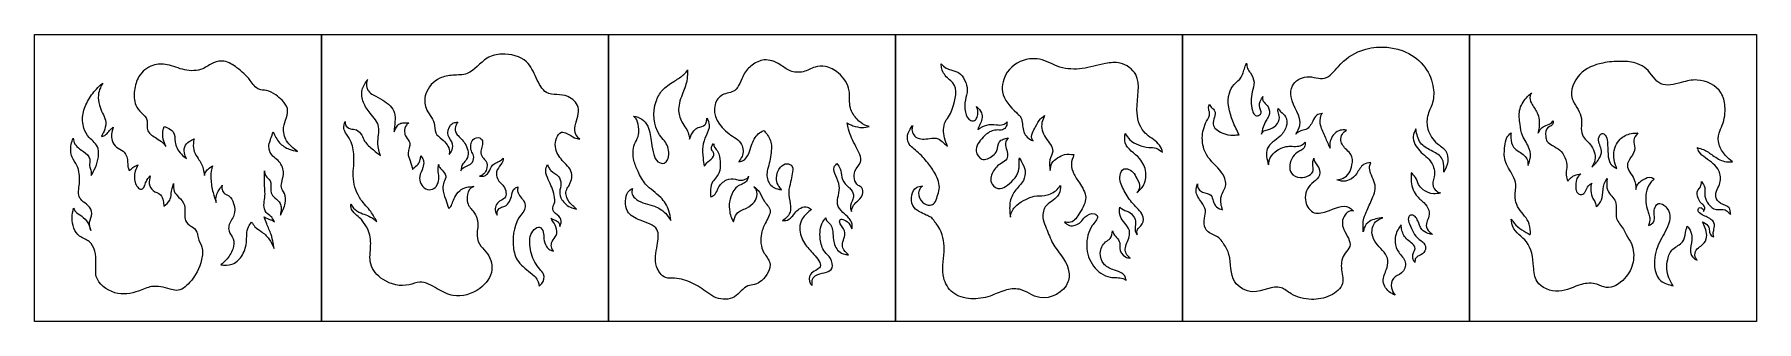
# Model space of a CAD drawing. Header units: millimetres. Extents: x 1983 to 3152, y 2409 to 2604.
import ezdxf

# ---------------------------------------------------------------- set-up
doc = ezdxf.new("R2010")
doc.units = ezdxf.units.MM
for name, color, linetype in [('Layer1', 6, 'Continuous'), ('Layer2', 2, 'Continuous'), ('Layer3', 5, 'Continuous'), ('Layer4', 4, 'Continuous'), ('Layer5', 3, 'Continuous'), ('Layer6', 1, 'Continuous')]:
    doc.layers.add(name, color=color, linetype=linetype)

msp = doc.modelspace()

# ---------------------------------------------------------------- linework, layer by layer
at = {"layer": 'Layer1'}
msp.add_lwpolyline([(1982.8, 2604.2), (2177.7, 2604.2), (2177.7, 2409.3), (1982.8, 2409.3)], close=True, dxfattribs=at)
for points, knots in [([(2144.9, 2538.1), (2144.4, 2536.6), (2143.5, 2533.6), (2141.2, 2528.2), (2143.5, 2521.8), (2149.5, 2518.2), (2152.7, 2511.6), (2151.2, 2505.5), (2149.8, 2500.2), (2153.4, 2495.9), (2153.7, 2488.7), (2151.2, 2484.1), (2149.8, 2481.5), (2150.1, 2483.1), (2150.6, 2485.7), (2149.8, 2490.3), (2146.3, 2492.9), (2142.7, 2496.8), (2143.6, 2501.1), (2143.2, 2505.6), (2139.5, 2507.7), (2139.2, 2510.5), (2139, 2511.7), (2139, 2509.1), (2138.7, 2503), (2139.9, 2495.2), (2138.3, 2488.4), (2139.5, 2483.2), (2143.3, 2481.1), (2144.6, 2479.2), (2145.9, 2476.9), (2144.3, 2478.2), (2142.3, 2478.4), (2140.3, 2479.5), (2138.9, 2480.3), (2139.4, 2478.7), (2140.8, 2474.7), (2143.5, 2469), (2144.9, 2463.4), (2145.3, 2460.2), (2145.5, 2459), (2144.5, 2461.2), (2142.4, 2465.7), (2137.5, 2470.2), (2132.6, 2473.1), (2131, 2475.7), (2130.3, 2476.8), (2129.5, 2475.8), (2126.5, 2471.9), (2127.5, 2463), (2124.4, 2453.6), (2117.4, 2447.2), (2111.9, 2447.5), (2109.3, 2447.7), (2110.6, 2448.8), (2114, 2451.8), (2117.8, 2457.6), (2118.8, 2465.5), (2114.7, 2469.7), (2114.5, 2475.9), (2119.4, 2481.1), (2118.7, 2488.9), (2115.8, 2494.7), (2111.2, 2496.1), (2110, 2499.3), (2110.2, 2501.1), (2110.2, 2501.8), (2109.6, 2500.7), (2108.2, 2498.5), (2105.8, 2494.8), (2106.1, 2491.7), (2106.3, 2490.1), (2105.5, 2492.3), (2103.7, 2497.6), (2102.5, 2505.3), (2102.6, 2511.6), (2103.6, 2514.4), (2103.8, 2515.1), (2102.8, 2514.4), (2100.8, 2513), (2098.8, 2510.7), (2098.4, 2509), (2098.2, 2508.4), (2098, 2509.9), (2097.6, 2514.1), (2094.5, 2519.3), (2090.9, 2524.5), (2090.5, 2529.4), (2091, 2532.3), (2091.2, 2533.4), (2090.1, 2532.8), (2087.5, 2531.6), (2084.1, 2528), (2084.5, 2523.2), (2085.7, 2520.7), (2086.1, 2519.8), (2084.9, 2520.8), (2082.4, 2522.9), (2079.5, 2526.7), (2077.9, 2531.9), (2078.5, 2538.3), (2073.7, 2540.5), (2071.6, 2541.5), (2071, 2541.8), (2070.7, 2541.1), (2069.8, 2538.3), (2069.9, 2533.4), (2071.4, 2529.7), (2072.1, 2528.1), (2071.4, 2529), (2069.7, 2531.3), (2065.1, 2534.1), (2059.6, 2537.2), (2059.2, 2542.6), (2059.7, 2547.2), (2055.2, 2551), (2050.4, 2556.9), (2050.3, 2566.3), (2053.2, 2576.7), (2062.1, 2584.2), (2074.1, 2584.3), (2084.4, 2579.2), (2096.4, 2579.4), (2103.7, 2585.4), (2112.6, 2586.9), (2121.3, 2581.1), (2128.7, 2574.6), (2133.8, 2566.3), (2141.1, 2566.5), (2146.4, 2563.5), (2151.3, 2559.5), (2155.5, 2554.3), (2154, 2547.4), (2151.1, 2540.5), (2153.3, 2531), (2158.6, 2526.9), (2161.4, 2524.8), (2159.5, 2525.2), (2155, 2526.1), (2148.4, 2530.4), (2146.1, 2535.5), (2144.9, 2538.1)], [0, 0, 0, 0, 4.24922, 8.789836, 15.959878, 20.31073, 27.980775, 33.809536, 37.633473, 42.095901, 48.140928, 56.239165, 56.239165, 56.239165, 60.717812, 63.677374, 68.403311, 72.410399, 77.109626, 79.95561, 84.105424, 87.344551, 87.344551, 87.344551, 94.434009, 104.246302, 108.806888, 113.552447, 117.524303, 120.048167, 120.048167, 120.048167, 121.778435, 126.133799, 126.133799, 126.133799, 130.822562, 137.955323, 143.255729, 146.767618, 146.767618, 146.767618, 153.434439, 160.22738, 165.013931, 168.575018, 168.575018, 168.575018, 172.088586, 181.945532, 191.161409, 198.986237, 205.873624, 205.873624, 205.873624, 210.442143, 218.393424, 224.854655, 230.114093, 233.594583, 240.851895, 248.13797, 253.719454, 257.459708, 260.427232, 262.332861, 262.332861, 262.332861, 265.755427, 269.642854, 274.030697, 274.030697, 274.030697, 280.628215, 289.256423, 295.649435, 297.560564, 297.560564, 297.560564, 301.072894, 304.143099, 305.782712, 305.782712, 305.782712, 309.933687, 317.215251, 322.090643, 327.151969, 330.187547, 330.187547, 330.187547, 333.598967, 338.054411, 342.877194, 345.717645, 345.717645, 345.717645, 350.012414, 354.64872, 358.651494, 365.109826, 369.877133, 371.718104, 371.718104, 371.718104, 373.727863, 379.819215, 384.689626, 384.689626, 384.689626, 387.770929, 392.381118, 399.672847, 403.257578, 406.603087, 411.99318, 418.046041, 427.258088, 436.277892, 447.418093, 456.336042, 467.767931, 479.010449, 486.724632, 493.30375, 502.266547, 513.756812, 521.511743, 526.285111, 532.667779, 537.820212, 543.903389, 549.620289, 555.992909, 564.612145, 573.941991, 573.941991, 573.941991, 579.303335, 586.553981, 594.458711, 594.458711, 594.458711, 594.458711]), ([(2070.8, 2487.7), (2070.6, 2488.9), (2070.3, 2491.5), (2068.7, 2496.3), (2063.1, 2497.4), (2060.1, 2502.8), (2061, 2506.4), (2061.5, 2508.2), (2060.4, 2507), (2058.4, 2504.8), (2057.9, 2501.2), (2055.6, 2498.5), (2052.4, 2500.5), (2050.5, 2504.9), (2050.6, 2510.5), (2052.4, 2514.2), (2053, 2515.6), (2052.4, 2515.3), (2050.7, 2514.7), (2048.9, 2513.2), (2047.6, 2512.2), (2047.1, 2511.9), (2046.8, 2512.7), (2046.1, 2514.8), (2046.2, 2518.3), (2045.4, 2522), (2043, 2525.7), (2038.2, 2527.2), (2035.3, 2531.7), (2035, 2536.7), (2035.9, 2539.6), (2036.3, 2541.2), (2035.7, 2540.7), (2034, 2539.5), (2032.5, 2537), (2030.3, 2535.3), (2028.9, 2535), (2028.3, 2534.9), (2029.1, 2536.5), (2031, 2539.9), (2031.7, 2545.8), (2028.8, 2550.9), (2026.7, 2556.4), (2025.8, 2562.5), (2027.2, 2567.6), (2028.7, 2570.2), (2029.2, 2571.2), (2028.1, 2570.2), (2024.3, 2566.9), (2019.3, 2560.1), (2015.1, 2550.6), (2015.5, 2541.2), (2019.2, 2534.5), (2023.7, 2531.1), (2027, 2526.1), (2026.1, 2519.2), (2024.1, 2513.1), (2022.1, 2509.7), (2021.4, 2508.5), (2021.4, 2509.7), (2021.4, 2511.9), (2019.8, 2515.3), (2021.3, 2520.5), (2016.4, 2524.8), (2011.8, 2527.5), (2009.5, 2531), (2009.2, 2533), (2009.1, 2533.7), (2008.6, 2532.3), (2007.1, 2528.3), (2007.5, 2521.2), (2011.9, 2515.6), (2013.8, 2508.5), (2013.4, 2501.7), (2012.2, 2495.4), (2015, 2490.8), (2019.7, 2488.5), (2023, 2482.5), (2019.5, 2476.9), (2020.6, 2473), (2021.1, 2471.1), (2020.6, 2473), (2019.4, 2476.8), (2015.3, 2481), (2010.9, 2483.1), (2009.8, 2485.4), (2009.4, 2486.3), (2008.9, 2484.1), (2007.5, 2477.6), (2010.9, 2467.2), (2023.4, 2463.4), (2025.3, 2450.9), (2023.3, 2437.1), (2037.1, 2426.4), (2051.6, 2428.7), (2063.3, 2434.4), (2072.2, 2432.3), (2081.2, 2429.3), (2090.9, 2437.4), (2096.3, 2448), (2097.6, 2459.6), (2093.7, 2465.1), (2093.6, 2470.8), (2089.4, 2474), (2084.9, 2477.1), (2084.8, 2482.8), (2085.5, 2488.7), (2081.1, 2493.4), (2077.1, 2497.6), (2077.2, 2501.1), (2077.2, 2502.9), (2076.6, 2500.7), (2075.7, 2497), (2075.2, 2491), (2072.3, 2488.8), (2070.8, 2487.7)], [0, 0, 0, 0, 3.375201, 7.529173, 12.855339, 17.631613, 22.827219, 22.827219, 22.827219, 27.366572, 30.660267, 32.884442, 35.678193, 39.127715, 46.101529, 50.397008, 50.397008, 50.397008, 52.325213, 55.410056, 56.87162, 56.87162, 56.87162, 59.281532, 62.838327, 66.468617, 69.822868, 74.622497, 79.716199, 83.56891, 88.125675, 88.125675, 88.125675, 90.360038, 93.723252, 96.116643, 97.809718, 97.809718, 97.809718, 102.752938, 108.524921, 113.326998, 118.820914, 125.009905, 129.925574, 133.237998, 133.237998, 133.237998, 137.595177, 147.244879, 156.514004, 165.737453, 172.553321, 176.919887, 181.477457, 188.334308, 195.16853, 199.246893, 199.246893, 199.246893, 202.464437, 205.389799, 209.527321, 215.880461, 220.989542, 224.841267, 226.691807, 226.691807, 226.691807, 230.66541, 238.704998, 244.774965, 250.242067, 258.639215, 263.646888, 267.482707, 272.540376, 278.247035, 283.847766, 289.065187, 289.065187, 289.065187, 294.267131, 300.160745, 304.787025, 307.289479, 307.289479, 307.289479, 313.57691, 325.924403, 332.789939, 347.001574, 355.314514, 370.922727, 385.821518, 394.513053, 406.240506, 410.332675, 419.930524, 436.354124, 444.175625, 450.602995, 454.156231, 459.195862, 464.398999, 468.286501, 474.056724, 480.370933, 485.109322, 489.729862, 489.729862, 489.729862, 496.120389, 500.397595, 505.573236, 505.573236, 505.573236, 505.573236])]:
    msp.add_open_spline(points, degree=3, knots=knots, dxfattribs=at)
at = {"layer": 'Layer2'}
msp.add_lwpolyline([(2177.7, 2604.2), (2372.6, 2604.2), (2372.6, 2409.3), (2177.7, 2409.3)], close=True, dxfattribs=at)
for points, knots in [([(2350.9, 2485.7), (2349.9, 2485.9), (2347.2, 2486.3), (2343.8, 2488.7), (2340.4, 2492.2), (2338.8, 2497.5), (2341, 2502.7), (2339, 2508.8), (2334.1, 2510.7), (2331.9, 2513.8), (2331.4, 2515.4), (2331.2, 2516), (2330.6, 2514.5), (2329.2, 2511.1), (2332.7, 2503.9), (2335.6, 2497.1), (2336.6, 2490.2), (2334.5, 2486.9), (2335.3, 2482.6), (2340.6, 2480.8), (2340.6, 2476), (2339.7, 2474.3), (2339.5, 2473.8), (2339.5, 2474.4), (2339.4, 2475.7), (2337.8, 2477.8), (2335.4, 2478.4), (2334, 2479.2), (2333.6, 2479.5), (2333.8, 2479.1), (2334.8, 2477.1), (2337.5, 2473.8), (2337.9, 2467.6), (2334, 2464.3), (2333.5, 2460), (2334.6, 2458), (2335.2, 2457.1), (2334.4, 2457.3), (2332.5, 2457.9), (2329.8, 2460.8), (2328.5, 2465.2), (2328.8, 2469.7), (2326.3, 2474.7), (2319.4, 2470.5), (2318.5, 2460.7), (2321.1, 2451.2), (2325.6, 2445.2), (2329.6, 2441.2), (2328.5, 2435.7), (2326.1, 2433.9), (2325.5, 2433.4), (2325.3, 2434.4), (2324.8, 2438.1), (2318.5, 2443.6), (2309.8, 2449.8), (2306.7, 2464.8), (2309.1, 2477.5), (2315.9, 2484.9), (2316.5, 2491.2), (2311.4, 2494.4), (2310.7, 2498.9), (2311, 2500.2), (2311.1, 2500.8), (2310.3, 2500.5), (2308, 2499.6), (2306.9, 2495.3), (2305.9, 2490.8), (2302.8, 2487.4), (2298.9, 2486.9), (2296.6, 2484.1), (2297, 2482.2), (2297.1, 2481.6), (2296.6, 2482.3), (2294.8, 2485.3), (2297.1, 2491.1), (2304.1, 2493), (2302.8, 2500.6), (2298.6, 2503.8), (2296.6, 2507.1), (2296.2, 2511.9), (2299.1, 2515), (2301, 2518), (2301.1, 2519.6), (2301.2, 2520.3), (2300.4, 2519.5), (2299, 2518.1), (2296, 2517.1), (2292.9, 2515), (2291.9, 2511.2), (2289.5, 2508.4), (2286.9, 2507.8), (2285.5, 2508), (2285, 2508.1), (2285.8, 2508.3), (2287.8, 2509), (2290.3, 2512.6), (2290.5, 2518), (2286.6, 2520.8), (2285.6, 2524.8), (2286.9, 2528.4), (2287.5, 2531.8), (2284.9, 2535), (2280.2, 2533.4), (2278.9, 2529.2), (2279.1, 2525.2), (2281.5, 2521.8), (2280.8, 2517.3), (2277.1, 2515.1), (2273.8, 2514), (2272.7, 2512.1), (2272.3, 2511.5), (2272.5, 2513.2), (2273, 2516.3), (2278.3, 2520.5), (2276.8, 2529.7), (2271.5, 2534.1), (2268.2, 2538.4), (2268.5, 2542.2), (2269.9, 2544), (2270.4, 2544.7), (2269.5, 2544.6), (2267.6, 2544.4), (2264, 2541.9), (2262.6, 2535.3), (2267.7, 2530.5), (2266.5, 2525.2), (2264.9, 2523.2), (2264.4, 2522.6), (2264.5, 2523.4), (2265.1, 2527.4), (2260.6, 2532.5), (2254.3, 2537), (2255.1, 2546.1), (2247.5, 2552.9), (2247.6, 2565.8), (2256.1, 2574.9), (2267.1, 2576.8), (2279.7, 2576.4), (2287.5, 2588.5), (2302.4, 2592), (2317.6, 2588.3), (2323.3, 2575.1), (2329.8, 2561.5), (2344.1, 2564.9), (2354.7, 2554.3), (2349.8, 2544.7), (2349.6, 2536.5), (2352.1, 2534.1), (2353.1, 2533.1), (2351.9, 2533.4), (2348.7, 2534), (2345.3, 2536.9), (2339.9, 2538.6), (2335.6, 2531.8), (2337, 2522.2), (2343.9, 2516.4), (2349, 2509.3), (2346.7, 2502.7), (2342.8, 2497.2), (2344.7, 2491.3), (2348.3, 2488.1), (2350.1, 2486.4), (2350.9, 2485.7)], [0, 0, 0, 0, 3.196539, 8.031978, 12.114212, 17.740748, 23.232922, 28.524408, 34.917448, 37.788165, 39.793474, 39.793474, 39.793474, 44.408009, 50.459798, 62.086489, 67.870589, 69.81323, 73.306022, 79.363294, 83.818166, 85.264219, 85.264219, 85.264219, 86.926689, 89.239462, 92.506108, 93.98282, 93.98282, 93.98282, 95.20288, 100.798405, 106.467479, 111.467452, 115.199417, 118.321109, 118.321109, 118.321109, 120.899075, 124.188183, 129.612123, 133.994332, 138.328875, 142.365906, 153.153918, 165.623551, 171.366505, 175.528451, 182.026109, 184.49746, 184.49746, 184.49746, 187.373116, 195.409084, 208.097043, 218.404524, 239.436821, 243.819906, 247.815195, 256.64982, 259.017099, 260.788445, 260.788445, 260.788445, 263.219318, 267.843605, 272.874803, 277.282042, 280.320422, 284.353032, 286.199089, 286.199089, 286.199089, 288.920772, 296.403397, 300.452854, 308.636022, 312.163074, 316.401012, 319.853885, 325.675726, 328.332459, 330.417796, 330.417796, 330.417796, 333.714874, 336.420452, 339.753886, 344.357436, 347.757605, 350.34141, 351.901913, 351.901913, 351.901913, 354.343889, 358.013291, 364.587167, 367.682523, 371.926674, 375.64768, 379.133249, 381.761403, 386.506398, 390.291095, 394.530682, 398.013979, 402.374859, 406.287497, 410.28205, 412.564687, 412.564687, 412.564687, 417.565326, 421.709913, 431.520229, 439.693992, 442.72121, 447.365267, 449.687393, 449.687393, 449.687393, 452.502549, 455.240085, 462.293884, 468.946709, 474.108177, 476.63293, 476.63293, 476.63293, 479.169517, 488.557356, 494.619654, 501.321852, 512.851827, 522.521153, 536.838303, 545.849029, 555.59437, 572.778706, 583.148866, 600.63182, 613.466385, 625.600712, 640.255701, 650.202052, 662.97464, 668.954255, 673.090407, 673.090407, 673.090407, 676.727351, 682.927073, 686.529378, 691.791753, 702.731967, 713.1217, 718.539581, 727.628707, 731.247764, 738.7753, 742.773586, 746.069419, 746.069419, 746.069419, 746.069419]), ([(2264.1, 2486), (2263.5, 2488.1), (2262, 2492.6), (2259.5, 2498.6), (2260.7, 2503.9), (2263.5, 2508.8), (2259.2, 2512.1), (2257.3, 2514.8), (2257.3, 2515.8), (2257.3, 2516), (2257.1, 2514.8), (2256.5, 2511.8), (2258.5, 2506), (2255.1, 2498.3), (2246.4, 2499), (2242.9, 2507.3), (2246.7, 2512.9), (2247.4, 2517.5), (2246.4, 2520.2), (2245.6, 2521.4), (2245.2, 2521.9), (2245.1, 2521), (2244.8, 2519), (2243.5, 2515.7), (2240.8, 2514.2), (2239.8, 2512.7), (2239.6, 2512.4), (2239.1, 2514.4), (2238.3, 2518.1), (2235.3, 2524), (2239.5, 2530.2), (2234.9, 2534.1), (2233.8, 2538.4), (2234.6, 2542.3), (2236.5, 2543.7), (2237.1, 2544.2), (2235.7, 2544.3), (2233.4, 2544.4), (2229.9, 2543.5), (2228.4, 2540.6), (2227.4, 2538.9), (2227, 2538.1), (2227.2, 2540.4), (2227.6, 2544.6), (2228, 2553.1), (2220.7, 2559.3), (2213.8, 2562.4), (2209.6, 2565.2), (2208.3, 2568.7), (2208.1, 2571.6), (2208.9, 2573.3), (2209.1, 2573.7), (2207.6, 2571.4), (2204.3, 2566.8), (2205.6, 2557.6), (2211.1, 2550.2), (2218.6, 2541.8), (2214.9, 2531), (2216.9, 2524.6), (2217.8, 2521.9), (2216.2, 2523.2), (2212.5, 2526.3), (2207.2, 2530.4), (2205.3, 2536.1), (2201.9, 2539.9), (2197.3, 2539.7), (2193.8, 2542.1), (2193.9, 2544.3), (2193.9, 2545.1), (2193.3, 2543.5), (2192, 2540.5), (2195.2, 2535.9), (2198.9, 2529.9), (2200.5, 2519.1), (2198.1, 2505.9), (2202.9, 2492.6), (2211.1, 2484.9), (2214, 2479.5), (2215.3, 2477.2), (2214.5, 2477.8), (2211.4, 2480.6), (2205.5, 2482.2), (2199.7, 2485.4), (2198.3, 2488.2), (2197.8, 2489.3), (2197.7, 2488.4), (2197.5, 2485.6), (2200.6, 2482.1), (2203.7, 2479.8), (2205, 2478.3), (2205.3, 2478), (2206.7, 2476), (2210.4, 2471), (2211.8, 2460.5), (2209.2, 2447.7), (2220, 2435.4), (2233.9, 2432.3), (2246.2, 2437.7), (2256.2, 2431.6), (2268.9, 2424.6), (2285.3, 2429.5), (2295.8, 2443.3), (2291.3, 2455.7), (2284, 2461.7), (2283, 2468.7), (2284.4, 2475.6), (2282.7, 2482.9), (2276.9, 2487.8), (2276.2, 2494.4), (2277.8, 2499.5), (2280.6, 2500.7), (2281.2, 2501), (2279.6, 2500.9), (2276.2, 2500.8), (2271.2, 2498.4), (2268.3, 2494.1), (2266.7, 2490.1), (2265.7, 2487.2), (2264.4, 2486.3), (2264.1, 2486)], [0, 0, 0, 0, 6.45362, 14.332581, 18.443809, 22.792013, 29.263753, 31.623852, 32.317985, 32.317985, 32.317985, 36.077152, 41.329729, 50.476662, 55.012232, 64.319351, 70.700888, 74.897221, 77.482566, 79.243301, 79.243301, 79.243301, 81.903568, 85.249926, 89.433044, 90.615788, 90.615788, 90.615788, 96.83973, 102.179378, 109.257094, 114.087335, 117.83854, 122.469624, 124.737689, 124.737689, 124.737689, 128.778406, 131.730828, 135.035412, 137.807285, 137.807285, 137.807285, 144.838836, 150.5676, 162.425243, 169.732667, 174.093043, 176.658879, 180.845673, 182.22022, 182.22022, 182.22022, 190.273954, 198.82821, 207.445733, 218.289723, 229.747262, 238.201754, 238.201754, 238.201754, 244.349277, 252.862184, 257.356486, 262.390712, 266.52425, 270.884626, 272.982671, 272.982671, 272.982671, 277.749576, 282.118619, 288.367954, 299.290315, 313.531592, 328.543482, 339.051045, 346.877913, 346.877913, 346.877913, 349.738954, 359.266875, 365.113023, 368.591723, 368.591723, 368.591723, 371.149103, 376.799415, 381.300528, 382.746601, 382.746601, 382.746601, 389.891062, 401.15136, 413.563374, 427.133337, 445.218472, 452.530331, 465.295225, 477.112568, 495.718606, 510.781202, 523.607987, 530.532753, 538.443932, 542.898912, 551.822709, 559.449673, 564.151449, 571.195537, 573.178213, 573.178213, 573.178213, 578.044512, 583.322326, 588.875649, 593.104804, 596.583874, 597.668231, 597.668231, 597.668231, 597.668231])]:
    msp.add_open_spline(points, degree=3, knots=knots, dxfattribs=at)
at = {"layer": 'Layer3'}
msp.add_lwpolyline([(2372.6, 2604.2), (2567.5, 2604.2), (2567.5, 2409.3), (2372.6, 2409.3)], close=True, dxfattribs=at)
for points, knots in [([(2534.6, 2544.2), (2534.9, 2542.7), (2536, 2537.1), (2540, 2529.1), (2546.1, 2518.1), (2538.1, 2511.3), (2539.7, 2502.4), (2545.5, 2500.2), (2545.6, 2494.1), (2540.9, 2490.9), (2538.1, 2487.1), (2537.7, 2484.8), (2537.5, 2484.1), (2537.2, 2485), (2536.2, 2487.8), (2538.6, 2491.4), (2539.3, 2496.2), (2537, 2499.4), (2533.4, 2502.5), (2530.4, 2506.8), (2530.7, 2512.7), (2528.6, 2515.4), (2527.7, 2516.6), (2526.9, 2515.7), (2524.7, 2513.5), (2527.1, 2507.6), (2530, 2501.8), (2528.8, 2495.1), (2527.3, 2488.7), (2531.2, 2483.3), (2535.5, 2480.3), (2537.7, 2477), (2538.3, 2474.3), (2537.9, 2472.8), (2537.8, 2472.3), (2537.4, 2473.2), (2536.4, 2475.8), (2533.8, 2478.1), (2529.7, 2479.3), (2529.3, 2475.7), (2532.1, 2473.2), (2534, 2468.2), (2531.4, 2463.8), (2531.2, 2458.4), (2534, 2456), (2535.6, 2454.6), (2534.8, 2454.7), (2532.4, 2455), (2527.4, 2457.3), (2525.1, 2463.9), (2525.1, 2469.8), (2524.2, 2474.5), (2521.7, 2476.6), (2520.2, 2478.4), (2520.2, 2479.4), (2520.2, 2479.8), (2519.5, 2478.9), (2516.3, 2474.9), (2515.7, 2466.1), (2518.2, 2457), (2523.9, 2452.6), (2526.2, 2443), (2516.7, 2442.5), (2511, 2439.3), (2510.8, 2435.8), (2510.9, 2434.1), (2511, 2433.7), (2510.4, 2434.2), (2508.5, 2436.1), (2508.7, 2443), (2519.7, 2445.6), (2511.6, 2455.8), (2505.2, 2462), (2501.5, 2471.3), (2504, 2480.1), (2508, 2483.5), (2510.4, 2485.4), (2509.5, 2486.1), (2507.4, 2487.7), (2501.3, 2486.4), (2498.5, 2481.8), (2494.7, 2478), (2492.2, 2477.8), (2490.7, 2477.7), (2492, 2478.6), (2494.3, 2480.1), (2496.5, 2484.3), (2496.1, 2490.1), (2494.3, 2496.8), (2496.3, 2503.7), (2497.2, 2509.2), (2498.6, 2514.8), (2493.3, 2517.3), (2488.1, 2513.7), (2486.3, 2507.8), (2487.1, 2502.4), (2489.2, 2500.2), (2489.9, 2499.1), (2490.1, 2498.7), (2489.2, 2498.9), (2485.6, 2499.4), (2479.8, 2503.8), (2480.1, 2511.9), (2482.4, 2518.1), (2483, 2523.7), (2483.6, 2530.1), (2481.3, 2535.5), (2478.7, 2538.3), (2478, 2539), (2476.7, 2538.3), (2472.8, 2536.2), (2469.8, 2529.9), (2468.2, 2523.2), (2465, 2518.2), (2461.8, 2517.9), (2461, 2517.8), (2461.8, 2518.9), (2464.5, 2522.2), (2463.8, 2531.6), (2450.3, 2537.8), (2440.9, 2552.6), (2449.7, 2564.7), (2460.2, 2564.3), (2463.2, 2576.6), (2469.8, 2583.8), (2478.9, 2588.4), (2488.5, 2584.7), (2495.7, 2578.6), (2505.1, 2578), (2512.1, 2582.5), (2521, 2583.1), (2530.4, 2577.7), (2537.7, 2567.1), (2535.2, 2554.8), (2540.7, 2547), (2545.5, 2542.8), (2548.6, 2542), (2549.7, 2541.8), (2548.1, 2541.4), (2544.3, 2540.6), (2539.6, 2541.8), (2536.3, 2543.1), (2535.1, 2543.9), (2534.6, 2544.2)], [0, 0, 0, 0, 4.47286, 17.126731, 28.296911, 35.416821, 45.3271, 48.308261, 52.730948, 59.844732, 64.518382, 66.650806, 66.650806, 66.650806, 69.375333, 75.385437, 78.312789, 83.568608, 85.91152, 92.652356, 98.497539, 102.663749, 102.663749, 102.663749, 105.877941, 111.689054, 119.03293, 125.443736, 131.388077, 138.152668, 143.660939, 146.945479, 149.916179, 151.559738, 151.559738, 151.559738, 154.416881, 159.821566, 162.220069, 164.49093, 167.752961, 173.648645, 178.500584, 182.552713, 188.686347, 188.686347, 188.686347, 191.177008, 195.859049, 204.406958, 209.975462, 214.037392, 217.899525, 219.679253, 220.841016, 220.841016, 220.841016, 224.402113, 236.173814, 245.251179, 251.277385, 257.784857, 268.520407, 272.395371, 276.390994, 277.704871, 277.704871, 277.704871, 279.838956, 285.707152, 294.144064, 303.460385, 313.297963, 324.185687, 330.592861, 339.495128, 339.495128, 339.495128, 342.64239, 347.253903, 355.903963, 358.373284, 362.900448, 362.900448, 362.900448, 367.692931, 370.89353, 376.606799, 384.63594, 391.594965, 397.185795, 402.289726, 406.298964, 411.257144, 419.05332, 423.765785, 426.703912, 427.878354, 427.878354, 427.878354, 430.83473, 438.653217, 447.017302, 452.704801, 458.753997, 463.743767, 472.080563, 475.084064, 475.084064, 475.084064, 479.475297, 488.410378, 494.334602, 500.998922, 503.614406, 503.614406, 503.614406, 507.824411, 516.006805, 527.195059, 550.368621, 559.169118, 569.17673, 581.595002, 590.14461, 599.037802, 610.185915, 618.396902, 627.174553, 635.921787, 642.939163, 652.774741, 666.92625, 678.628084, 687.539692, 693.923587, 697.186086, 697.186086, 697.186086, 702.201563, 708.537023, 711.322138, 712.911509, 712.911509, 712.911509, 712.911509]), ([(2441.9, 2493.9), (2443, 2494.4), (2445.6, 2495.6), (2447.1, 2501.2), (2451.9, 2505.9), (2457.9, 2506.5), (2462, 2504.9), (2465.1, 2505.6), (2467.3, 2506.8), (2467.7, 2507.8), (2467.7, 2508.1), (2467.4, 2506.8), (2466.3, 2503.1), (2460.1, 2502), (2456.4, 2496.6), (2454.4, 2490.8), (2454.6, 2484.6), (2455.7, 2480), (2457, 2477.9), (2457.5, 2477.1), (2458, 2479.1), (2459.2, 2483.7), (2466.3, 2485.9), (2471.8, 2489.8), (2473.8, 2494.8), (2473.3, 2498.7), (2472, 2500.3), (2471.4, 2501), (2472.7, 2499.8), (2475.9, 2496.9), (2477.4, 2491.9), (2479.5, 2489.5), (2480, 2488.9), (2480.9, 2487.8), (2483.9, 2484.4), (2479.3, 2476.9), (2475.4, 2468), (2476.1, 2457.1), (2484.9, 2448.2), (2479, 2438), (2472.2, 2434.2), (2464.6, 2433.8), (2459.2, 2423.8), (2444.6, 2424.1), (2436.9, 2431.6), (2427.6, 2436.4), (2419.8, 2439.3), (2409.8, 2438.1), (2403.1, 2448.4), (2405.5, 2459.3), (2407.8, 2474.1), (2394.6, 2477.3), (2384.9, 2482.5), (2383.9, 2490.8), (2384.7, 2497), (2387.7, 2498.9), (2388.8, 2499.6), (2388.6, 2498.3), (2388.1, 2495.4), (2393.7, 2489.7), (2402.6, 2488.8), (2411.1, 2483.9), (2413.8, 2479.6), (2414.9, 2477.8), (2414.6, 2480.1), (2413.8, 2485.9), (2408, 2495), (2397.8, 2500.9), (2392.8, 2510.5), (2389.1, 2519.4), (2389, 2528.3), (2393, 2534.6), (2393.4, 2540.4), (2392.6, 2545.5), (2390.5, 2547.9), (2389.7, 2548.8), (2391.7, 2548.3), (2395.7, 2547.3), (2400.8, 2540.5), (2401.5, 2531.6), (2402.9, 2523.5), (2405.2, 2517.5), (2411.9, 2515.6), (2414.7, 2524.4), (2411.7, 2531), (2403.1, 2540.2), (2402.3, 2554.7), (2408.8, 2567), (2416.3, 2571.9), (2422, 2575.4), (2425.2, 2578.2), (2425.9, 2579.6), (2426.2, 2580.1), (2426.2, 2578), (2426.2, 2572.7), (2423, 2564), (2419.1, 2554.4), (2421.5, 2545.7), (2425.1, 2540.8), (2427.2, 2536.9), (2427.5, 2534.3), (2427.6, 2533.1), (2428.4, 2535.1), (2429.6, 2538.3), (2433.6, 2541.6), (2438.1, 2541.6), (2439.2, 2545), (2439.4, 2546.6), (2439.4, 2547.4), (2440.2, 2545.8), (2442, 2541.8), (2438.6, 2535.4), (2436.1, 2528.2), (2436.6, 2521), (2437.3, 2516.6), (2437.6, 2514.8), (2438.4, 2515.8), (2440.3, 2518.2), (2444, 2520.3), (2444.4, 2524.1), (2442.4, 2525.6), (2442.4, 2528.1), (2443.3, 2529.3), (2443.9, 2530.1), (2444.1, 2529.2), (2444.6, 2527.2), (2447.9, 2523.9), (2448.5, 2517.6), (2448.7, 2509.4), (2442.3, 2504.3), (2441.7, 2498.3), (2441.9, 2495.3), (2441.9, 2494.3)], [0, 0, 0, 0, 3.597141, 8.140311, 16.165108, 22.230122, 25.248759, 28.874943, 31.492255, 32.189143, 32.189143, 32.189143, 35.948565, 43.301516, 47.870578, 54.943728, 61.635877, 66.017637, 68.973846, 68.973846, 68.973846, 74.693279, 82.460239, 89.375308, 94.450165, 97.795626, 100.566991, 100.566991, 100.566991, 105.914391, 113.236874, 115.598199, 115.598199, 115.598199, 119.467865, 128.571209, 136.991267, 150.167595, 157.919138, 171.450017, 176.716404, 181.335442, 193.115628, 205.628638, 218.570157, 224.683016, 237.060959, 243.180917, 252.895242, 267.295369, 277.904857, 291.047314, 301.572895, 308.527149, 314.836598, 318.763318, 318.763318, 318.763318, 322.544482, 327.197323, 340.261796, 349.012254, 355.263081, 355.263081, 355.263081, 362.10095, 372.668985, 386.259054, 396.324118, 404.36963, 415.277494, 421.135743, 426.110766, 432.526408, 435.840445, 435.840445, 435.840445, 441.726291, 448.127437, 459.586774, 467.737807, 473.2717, 477.749081, 484.573223, 494.08613, 499.261185, 522.077626, 530.730376, 540.468916, 548.006819, 551.089785, 552.784587, 552.784587, 552.784587, 558.895023, 568.736336, 580.156934, 589.003757, 594.164429, 598.519359, 602.055208, 602.055208, 602.055208, 608.42475, 612.05813, 617.025297, 619.563289, 621.906537, 621.906537, 621.906537, 626.961636, 634.408682, 642.021217, 649.946574, 655.469005, 655.469005, 655.469005, 659.339564, 664.747898, 667.025269, 669.524752, 671.165678, 673.97716, 673.97716, 673.97716, 676.567724, 680.229204, 687.093542, 694.981632, 703.429504, 709.250672, 712.346756, 712.346756, 712.346756, 712.346756])]:
    msp.add_open_spline(points, degree=3, knots=knots, dxfattribs=at)
at = {"layer": 'Layer4'}
msp.add_lwpolyline([(2567.5, 2604.2), (2762.4, 2604.2), (2762.4, 2409.3), (2567.5, 2409.3)], close=True, dxfattribs=at)
for points, knots in [([(2679.6, 2501.6), (2678.5, 2500.3), (2675.7, 2497), (2669.1, 2494.3), (2661.8, 2495), (2655.6, 2492.1), (2649.5, 2488.8), (2646, 2483.9), (2645.6, 2480.8), (2645.5, 2480.2), (2645.1, 2483.4), (2644.4, 2489.5), (2648, 2498.5), (2654.7, 2503.8), (2656.2, 2511.8), (2653.6, 2516.8), (2652.1, 2519.5), (2651.6, 2520.4), (2651.5, 2519), (2651.3, 2516.5), (2651.7, 2509.4), (2645.8, 2503.4), (2638.5, 2498.3), (2631.1, 2502.5), (2632.8, 2511.6), (2638.1, 2516.3), (2643.5, 2519.1), (2643.8, 2523.9), (2642.3, 2527.4), (2642, 2531.3), (2643.3, 2533), (2643.9, 2533.9), (2642.8, 2533.7), (2640.6, 2533.4), (2636.7, 2530.8), (2637.2, 2525.5), (2633, 2520.9), (2625.9, 2517.5), (2620.3, 2526.5), (2626.1, 2534), (2631.8, 2538.8), (2636.7, 2539.5), (2640.3, 2539), (2643.1, 2541.6), (2643.2, 2543.8), (2643.2, 2544.8), (2642.3, 2544.1), (2640.3, 2542.4), (2635.3, 2543), (2629.2, 2543.3), (2625.3, 2540.9), (2623.3, 2539.7), (2623.8, 2540.8), (2624.8, 2543.2), (2626.4, 2546.8), (2626.4, 2551.7), (2623.8, 2554), (2622.4, 2555.3), (2622.9, 2554.1), (2623.8, 2551.8), (2623.2, 2548.3), (2621.5, 2545.4), (2616.9, 2545.7), (2614.2, 2552.2), (2614.5, 2559.2), (2616.9, 2566.5), (2614.8, 2573.1), (2611, 2578.7), (2605.7, 2579.8), (2601.4, 2581.3), (2599.6, 2583.1), (2598.5, 2584.2), (2598.6, 2583.1), (2598.9, 2579.2), (2602.2, 2574.7), (2610.4, 2568.8), (2607.6, 2557.6), (2604.4, 2549.2), (2599.6, 2543.7), (2600, 2535.3), (2602.1, 2530), (2602.9, 2528.1), (2602, 2529), (2599.9, 2530.8), (2596.3, 2534.3), (2590.9, 2533.6), (2585.9, 2532.9), (2581.2, 2533.9), (2579.1, 2537.1), (2578.5, 2539.9), (2578.9, 2541.5), (2579.1, 2542.3), (2577.9, 2540.7), (2575.7, 2537.7), (2575, 2530), (2582.8, 2524.6), (2589.2, 2517.5), (2595.1, 2509.3), (2598.3, 2500.8), (2595.7, 2494.4), (2594.7, 2489.9), (2590.3, 2487.5), (2584.9, 2490.1), (2582.5, 2495.5), (2583.9, 2499.7), (2585.3, 2500.9), (2585.8, 2501.3), (2584.4, 2501.1), (2578.6, 2500.6), (2576.8, 2488.9), (2583.3, 2483.8), (2587.8, 2481.8), (2591.4, 2480.3), (2593.5, 2478.4), (2594.3, 2476.7), (2594.9, 2476), (2595.1, 2475.8), (2595.7, 2475.1), (2599.8, 2468.9), (2601.4, 2455.9), (2597.9, 2440.7), (2605.7, 2427.4), (2618.8, 2423.8), (2631.1, 2425.8), (2641.1, 2430.9), (2653.7, 2432.6), (2666.4, 2420.9), (2685.7, 2431.2), (2685.5, 2449.4), (2674.6, 2459.1), (2670.7, 2471.2), (2666.9, 2479.1), (2667.8, 2486.9), (2673.4, 2490.8), (2678.1, 2494.3), (2679.6, 2498.7), (2679.6, 2501.2), (2679.6, 2501.6)], [0, 0, 0, 0, 4.786348, 13.167637, 20.010532, 26.213152, 33.419622, 40.830632, 42.782827, 42.782827, 42.782827, 52.434817, 61.089395, 70.384965, 77.168705, 83.563039, 86.619335, 86.619335, 86.619335, 90.831292, 94.117635, 107.651725, 113.10522, 119.431505, 127.583174, 136.082544, 140.781043, 144.442739, 149.14086, 152.400316, 155.403683, 155.403683, 155.403683, 158.83853, 162.098275, 168.175203, 172.480505, 180.471211, 186.881826, 197.473967, 204.954641, 209.020616, 212.003674, 215.591032, 218.603266, 218.603266, 218.603266, 221.845204, 226.327723, 232.861723, 239.7053, 239.7053, 239.7053, 243.466072, 247.331819, 251.534066, 257.100688, 257.100688, 257.100688, 260.854441, 264.407595, 267.342315, 269.865981, 276.569056, 284.980048, 291.633813, 298.683418, 305.062087, 310.827603, 314.142724, 318.582973, 318.582973, 318.582973, 322.072264, 330.237552, 334.273806, 351.48568, 356.590899, 361.723525, 372.854543, 379.002842, 379.002842, 379.002842, 382.787391, 387.329796, 393.221314, 397.909689, 402.699412, 406.512998, 408.602741, 411.260899, 411.260899, 411.260899, 417.283065, 422.617401, 432.086571, 442.82702, 451.957266, 462.565276, 467.713022, 472.52405, 475.701905, 481.204575, 488.199544, 491.688891, 493.606588, 493.606588, 493.606588, 497.62139, 510.170839, 516.317375, 521.513122, 524.976513, 527.943201, 529.806979, 530.657614, 530.657614, 530.657614, 535.875454, 551.538479, 569.075417, 580.781058, 593.822251, 606.994295, 617.645869, 627.625156, 642.501116, 664.460808, 673.468553, 693.464398, 704.82164, 711.118035, 719.766448, 725.473756, 730.846556, 737.142947, 738.327767, 738.327767, 738.327767, 738.327767]), ([(2723.5, 2537), (2723.2, 2534.7), (2722.4, 2527.4), (2733.6, 2521.8), (2738.3, 2511), (2736.9, 2501.7), (2733, 2498.2), (2731.4, 2496.8), (2732.2, 2497.9), (2734.2, 2500.9), (2731.1, 2507.4), (2727.4, 2513.2), (2721.2, 2513.1), (2718.8, 2506.6), (2722.2, 2498.8), (2726.9, 2490.7), (2732.7, 2485.5), (2736.5, 2480), (2735.2, 2474.6), (2731.1, 2472), (2731.4, 2469.5), (2731.6, 2468.1), (2731.1, 2469), (2729.5, 2471.6), (2731.7, 2477.6), (2727.2, 2484.1), (2721.8, 2485), (2720, 2486.6), (2719.7, 2486.9), (2719.6, 2484.7), (2719.4, 2480.6), (2723.3, 2476), (2727.7, 2470.5), (2725.2, 2463.9), (2722.9, 2458.6), (2724.3, 2454.6), (2726.1, 2453), (2726.9, 2452.3), (2725.8, 2452.5), (2722.3, 2453.1), (2719.2, 2457.6), (2720.2, 2462.2), (2718.6, 2465.8), (2715.7, 2468.1), (2715.1, 2470.1), (2714.8, 2470.9), (2714.5, 2469), (2714.1, 2465.7), (2708.5, 2462.8), (2705.5, 2456.1), (2708, 2448), (2714.4, 2444.4), (2719.7, 2443.2), (2723.4, 2440.7), (2723.8, 2438.4), (2724, 2437.4), (2723.3, 2437.8), (2720.1, 2439.6), (2711.4, 2438.2), (2700.5, 2446.4), (2695.9, 2460.3), (2698.8, 2472.1), (2703.3, 2477.2), (2705.5, 2480.7), (2701.2, 2483.6), (2696.3, 2481), (2693.5, 2476.7), (2689.8, 2474.5), (2685.4, 2473.9), (2683.3, 2475.9), (2682.2, 2476.8), (2683.6, 2476.6), (2688.3, 2475.9), (2693.1, 2484), (2698.7, 2493.4), (2692.9, 2502.8), (2688.3, 2509.3), (2686.2, 2516.3), (2687.8, 2520.4), (2688.6, 2522.6), (2686.5, 2522.9), (2682.5, 2523.3), (2677.5, 2520.5), (2673.1, 2517.2), (2672.8, 2513.6), (2672.6, 2511.8), (2672.2, 2514.2), (2671.2, 2518.7), (2676.3, 2526.3), (2668.4, 2533.8), (2665.7, 2542.7), (2668, 2547.5), (2668.7, 2549.1), (2667.8, 2548.4), (2665, 2546.6), (2663, 2541.9), (2660.1, 2537.6), (2659.6, 2533.6), (2660.7, 2532.2), (2660.9, 2532), (2659.4, 2532.7), (2655.4, 2534.7), (2653.6, 2541), (2653.6, 2546.2), (2651.8, 2549.1), (2650.5, 2550.2), (2649.8, 2550.9), (2645.4, 2555.2), (2637.7, 2562.8), (2642.5, 2581.3), (2655, 2588.1), (2668.1, 2587.6), (2678.9, 2580.7), (2694.7, 2580.2), (2707.4, 2584.5), (2721.7, 2585.9), (2735.7, 2575.2), (2729.5, 2555.5), (2733.8, 2538), (2743.5, 2532.7), (2748.1, 2527.7), (2748.6, 2525), (2748.8, 2524.1), (2747.5, 2525.2), (2744.8, 2527.6), (2738.6, 2527.3), (2732.5, 2528.9), (2726.5, 2532), (2724.4, 2535.5), (2723.5, 2537)], [0, 0, 0, 0, 6.472898, 20.936094, 31.07805, 40.645665, 46.655926, 46.655926, 46.655926, 50.384033, 56.995562, 66.117496, 68.869672, 73.631283, 83.245655, 93.620219, 101.652595, 106.67495, 112.680223, 116.055232, 119.796816, 119.796816, 119.796816, 122.904829, 128.482761, 137.062701, 142.557659, 144.109208, 144.109208, 144.109208, 150.514523, 155.868351, 161.741579, 170.294925, 174.743559, 178.669181, 181.925081, 181.925081, 181.925081, 185.353946, 192.342969, 194.932441, 199.177025, 203.303324, 205.658016, 205.658016, 205.658016, 211.145164, 214.931377, 223.280136, 230.905046, 238.204076, 243.863964, 247.548941, 250.541622, 250.541622, 250.541622, 252.837641, 261.611577, 275.081276, 289.55236, 303.901674, 307.902228, 311.201842, 313.925163, 320.444681, 325.174852, 329.339395, 333.258486, 337.484714, 337.484714, 337.484714, 341.72607, 350.832435, 361.719003, 372.674372, 380.299837, 386.357828, 393.240452, 393.240452, 393.240452, 399.550583, 404.757445, 410.124245, 415.202496, 415.202496, 415.202496, 422.405586, 428.608669, 439.078816, 449.577271, 454.628571, 454.628571, 454.628571, 458.007731, 464.417091, 469.224808, 473.984539, 474.690407, 474.690407, 474.690407, 479.448505, 487.775271, 492.42917, 494.767841, 497.590397, 497.590397, 497.590397, 514.218823, 526.974854, 543.739418, 550.429135, 565.048303, 580.225738, 596.022528, 605.12907, 617.988476, 640.908137, 656.294411, 667.754751, 672.954447, 675.874222, 675.874222, 675.874222, 681.008736, 686.190901, 693.472993, 700.264594, 705.513345, 705.513345, 705.513345, 705.513345])]:
    msp.add_open_spline(points, degree=3, knots=knots, dxfattribs=at)
at = {"layer": 'Layer5'}
msp.add_lwpolyline([(2762.4, 2604.2), (2957.2, 2604.2), (2957.2, 2409.3), (2762.4, 2409.3)], close=True, dxfattribs=at)
for points, knots in [([(2857.3, 2550.6), (2855.9, 2550.3), (2852.8, 2549.7), (2850.5, 2544.5), (2847.6, 2539.5), (2842.3, 2539.1), (2840.3, 2537.4), (2839.3, 2536.5), (2840.5, 2538.5), (2845.2, 2546.5), (2835.1, 2557.2), (2836.2, 2571.1), (2846.9, 2577.7), (2859.7, 2571.6), (2869.4, 2585.1), (2885.4, 2596.5), (2909.2, 2596.5), (2926.6, 2584.7), (2933.1, 2571), (2933.2, 2558.2), (2928, 2549.3), (2928.3, 2538.7), (2933.7, 2530.5), (2941.8, 2526), (2943.3, 2517.6), (2940.9, 2513), (2939.7, 2510.8), (2939.7, 2511.6), (2940, 2514.6), (2939.4, 2520.8), (2932, 2525.1), (2923.7, 2528.9), (2921.4, 2535.9), (2920.9, 2539.6), (2920.8, 2540.2), (2920, 2538.5), (2917.7, 2533.4), (2923, 2524.2), (2932.2, 2518.7), (2934.2, 2509.4), (2931.9, 2503.5), (2933.1, 2498.3), (2936.2, 2497.1), (2937.5, 2496.6), (2935.9, 2496.2), (2931.9, 2495.5), (2926.3, 2498), (2922.1, 2502.2), (2921.2, 2507.2), (2918.7, 2509.2), (2917.7, 2510.2), (2917.6, 2508.7), (2917.3, 2503.5), (2919.5, 2495.4), (2926.2, 2490.5), (2930.1, 2485.4), (2929.8, 2479.8), (2927.3, 2475.7), (2928.6, 2470.9), (2931.1, 2469.3), (2932.2, 2468.5), (2931.2, 2468.6), (2928.5, 2468.9), (2924.1, 2471.8), (2922.6, 2476.8), (2920.7, 2480.6), (2917.3, 2482.3), (2915, 2479.1), (2917.7, 2472.8), (2920.4, 2466), (2927.6, 2462.3), (2927.5, 2456.4), (2923.7, 2454.3), (2920.2, 2452.6), (2920.2, 2450.5), (2920.2, 2449.3), (2919.7, 2450), (2918.4, 2451.9), (2918.7, 2455.6), (2921.8, 2460.5), (2914.2, 2464.4), (2911.3, 2469.9), (2910.9, 2473.7), (2910.8, 2474.9), (2910, 2473.9), (2907.5, 2470.5), (2905.9, 2463.6), (2908.7, 2455.8), (2915.2, 2450.3), (2912.2, 2441.4), (2904.5, 2439.7), (2903.4, 2432.1), (2905.7, 2428.8), (2906.7, 2427.2), (2905.3, 2427.9), (2901.1, 2429.8), (2896.9, 2437.8), (2901.7, 2445), (2902.3, 2454.9), (2894.4, 2460.5), (2890.1, 2469), (2892, 2477.1), (2896.6, 2479), (2898.4, 2479.8), (2896.8, 2479.6), (2893.6, 2479.1), (2888.7, 2477.5), (2885.8, 2473.8), (2885.3, 2471), (2885.1, 2470.1), (2884.9, 2473.3), (2884.7, 2478.5), (2888.3, 2486.2), (2891, 2492.5), (2894.6, 2501.1), (2890.5, 2507.8), (2888.9, 2514), (2889.9, 2516.4), (2890.2, 2517.3), (2888.4, 2517), (2884, 2516.3), (2881.2, 2509.7), (2876.3, 2505.1), (2871, 2504.2), (2868.2, 2505.1), (2867.2, 2505.4), (2868.7, 2505.7), (2873.9, 2506.5), (2878, 2514.2), (2877.8, 2522.2), (2873, 2526.5), (2869, 2531), (2870.5, 2536.7), (2872.6, 2538.4), (2873.6, 2539.3), (2872.2, 2539.4), (2867.7, 2539.6), (2862.9, 2534.4), (2862.2, 2529.4), (2862.4, 2527.5), (2862.5, 2527), (2861.5, 2529.4), (2859.4, 2534.6), (2855.8, 2541.5), (2855.6, 2547.7), (2856.9, 2550.2), (2857.3, 2550.8)], [0, 0, 0, 0, 4.016214, 8.846848, 16.05933, 19.687204, 23.707599, 23.707599, 23.707599, 30.224542, 50.45345, 58.01844, 69.574582, 81.672145, 93.941184, 112.56811, 141.24773, 157.916859, 173.288325, 184.669389, 194.81902, 203.469898, 215.147939, 222.406029, 230.08318, 237.648291, 237.648291, 237.648291, 240.209614, 246.581899, 254.88004, 263.860873, 273.27967, 275.088443, 275.088443, 275.088443, 280.632208, 291.330138, 302.335042, 312.368072, 316.122343, 321.613911, 325.741106, 325.741106, 325.741106, 330.512265, 338.020113, 342.833464, 348.083049, 352.194555, 352.194555, 352.194555, 356.718762, 367.885259, 375.057597, 381.232563, 386.351628, 390.553822, 395.277628, 399.415377, 399.415377, 399.415377, 402.426202, 407.60446, 414.02684, 417.46231, 420.584787, 422.814341, 427.093405, 439.489522, 444.887809, 449.017409, 454.246694, 456.886659, 459.985429, 459.985429, 459.985429, 462.479294, 466.791167, 470.142272, 477.961587, 485.443171, 489.162252, 489.162252, 489.162252, 492.846669, 501.879699, 508.94981, 517.066216, 524.843297, 531.45718, 538.063648, 543.501629, 543.501629, 543.501629, 548.138733, 557.240959, 565.961964, 572.364156, 585.117483, 591.729596, 600.340607, 606.072489, 606.072489, 606.072489, 611.004012, 615.654294, 621.239613, 624.036136, 624.036136, 624.036136, 633.338031, 639.242309, 649.101865, 654.571737, 665.830508, 670.569218, 673.304147, 673.304147, 673.304147, 678.436616, 686.024064, 692.767084, 697.980259, 701.248618, 701.248618, 701.248618, 705.684262, 716.566579, 723.58928, 727.950816, 735.514253, 739.906464, 743.684766, 743.684766, 743.684766, 747.800544, 756.942193, 761.162669, 762.715294, 762.715294, 762.715294, 770.61872, 779.579886, 785.841163, 788.033204, 788.033204, 788.033204, 788.033204]), ([(2851.6, 2520.2), (2851.1, 2518.7), (2850.3, 2516.1), (2852.3, 2509.7), (2843.2, 2505.6), (2833.7, 2510), (2835.6, 2520.2), (2840.5, 2524.6), (2844.4, 2526.1), (2845.8, 2528.9), (2845.7, 2530.6), (2845.7, 2531.1), (2844.9, 2530.3), (2842, 2527.4), (2834.4, 2529.2), (2826.8, 2526.3), (2821.6, 2521.2), (2821, 2517.3), (2820.8, 2515.6), (2819.7, 2519.6), (2817.5, 2527.9), (2828.1, 2533.7), (2833.4, 2540.9), (2833.3, 2548.2), (2830, 2551), (2828, 2552.7), (2827.5, 2553.5), (2827.3, 2554), (2827.2, 2553.2), (2827, 2551.1), (2829.1, 2547.2), (2826.1, 2542.1), (2821.7, 2539.6), (2817.5, 2539.2), (2816.4, 2537.3), (2815.9, 2536.4), (2816.6, 2539.7), (2817.6, 2544.2), (2821.9, 2549.4), (2821.3, 2555), (2818.2, 2557.5), (2816.5, 2559.8), (2816.7, 2561.3), (2816.9, 2562), (2816.2, 2561), (2814.4, 2558.3), (2814.5, 2554.3), (2816.3, 2551.2), (2814.3, 2548.5), (2810.8, 2549.4), (2808.7, 2555.7), (2808.8, 2563.3), (2811.8, 2571.8), (2809.2, 2577.3), (2806.2, 2581), (2806, 2583.5), (2805.9, 2584.8), (2805.6, 2584.1), (2804.8, 2582.2), (2803.7, 2579), (2802.3, 2574), (2797, 2570.7), (2791.7, 2560.6), (2795, 2547.8), (2799.3, 2539.1), (2800.8, 2536.1), (2799.6, 2536), (2795.6, 2535.5), (2789.3, 2536.8), (2780.1, 2542.7), (2786.4, 2551.1), (2782.1, 2554.3), (2781.1, 2555.9), (2780.6, 2556.8), (2780.3, 2556), (2779.6, 2554), (2781.6, 2550), (2777.3, 2543.5), (2774.8, 2534), (2778, 2520.2), (2788.2, 2513.3), (2793.3, 2502.2), (2788.4, 2495.6), (2788.1, 2489.5), (2789.2, 2486.4), (2789.6, 2485.1), (2788.1, 2485.6), (2785.1, 2486.7), (2783, 2490.8), (2782.1, 2496.4), (2776.5, 2496.3), (2773.4, 2498.9), (2772.4, 2501.1), (2772.5, 2502.3), (2772.5, 2502.7), (2772, 2501.1), (2770.6, 2496.6), (2774.9, 2491.1), (2778.6, 2485.2), (2777.1, 2479), (2776.7, 2473), (2781, 2468.8), (2786, 2467.6), (2788.3, 2464.8), (2789.2, 2463.6), (2789.6, 2463), (2791.6, 2460.4), (2796.1, 2451.7), (2793.7, 2436.2), (2812, 2425.9), (2826.4, 2436.1), (2837.6, 2426.2), (2849.6, 2423.5), (2862.3, 2425.6), (2873.4, 2434.3), (2869.2, 2445.7), (2871.1, 2454.7), (2878.7, 2461.9), (2872.1, 2469.5), (2870.4, 2476.9), (2872.2, 2481.7), (2875.5, 2484.7), (2877.7, 2484.5), (2878.4, 2484.4), (2877.4, 2485.3), (2872.5, 2489.9), (2862.4, 2483.8), (2849.9, 2481.7), (2843.9, 2492.8), (2848, 2502.5), (2855.7, 2506.6), (2855.8, 2513), (2853.1, 2516.2), (2851.7, 2518.4), (2851.6, 2519.7), (2851.6, 2520.2)], [0, 0, 0, 0, 4.556824, 8.201178, 18.174425, 24.986894, 36.032833, 41.367178, 44.679781, 48.190865, 49.761021, 49.761021, 49.761021, 53.034974, 61.620012, 70.267793, 77.022705, 81.984131, 81.984131, 81.984131, 92.947665, 105.187852, 112.935108, 119.640727, 124.251656, 125.60511, 127.16261, 127.16261, 127.16261, 129.541243, 133.321529, 139.315796, 144.915697, 148.242442, 151.140299, 151.140299, 151.140299, 160.992276, 164.820897, 170.902247, 174.981197, 176.93811, 179.123098, 179.123098, 179.123098, 182.852717, 188.51146, 189.986431, 193.124041, 195.751271, 199.124704, 211.7455, 218.401088, 225.218246, 228.741586, 232.575214, 232.575214, 232.575214, 234.933582, 238.698594, 242.980932, 249.786886, 256.494242, 275.790299, 285.866157, 285.866157, 285.866157, 289.471763, 297.713378, 306.094639, 315.319876, 317.925914, 320.993252, 320.993252, 320.993252, 323.553079, 327.204563, 333.031549, 344.654998, 356.821162, 372.177101, 381.09046, 389.105041, 394.687568, 398.821749, 398.821749, 398.821749, 403.356308, 408.097423, 412.172227, 418.360124, 421.476377, 424.069673, 425.166814, 425.166814, 425.166814, 430.037791, 438.401977, 444.469914, 449.878925, 456.978018, 460.998955, 467.11274, 471.602216, 471.602216, 471.602216, 473.615741, 481.578604, 500.484568, 514.446544, 533.911609, 541.788526, 556.08735, 569.215157, 580.853892, 591.384676, 601.724846, 607.246712, 619.540749, 624.489887, 629.846734, 634.330031, 636.367937, 636.367937, 636.367937, 640.171748, 655.791413, 665.045731, 674.750065, 686.712961, 692.923984, 699.195546, 702.586502, 705.390432, 706.654102, 706.654102, 706.654102, 706.654102])]:
    msp.add_open_spline(points, degree=3, knots=knots, dxfattribs=at)
at = {"layer": 'Layer6'}
msp.add_lwpolyline([(2957.2, 2604.2), (3152.1, 2604.2), (3152.1, 2409.3), (2957.2, 2409.3)], close=True, dxfattribs=at)
for points, knots in [([(3111.9, 2527.4), (3112.2, 2526.4), (3113.3, 2523.5), (3119.2, 2519), (3127.2, 2513.8), (3128.2, 2504.2), (3125.2, 2499), (3123.6, 2493.7), (3127.6, 2488.6), (3134.1, 2487.8), (3134.4, 2483.8), (3134.5, 2482), (3134.1, 2482.4), (3133, 2483.4), (3130.3, 2486.3), (3124.3, 2484.1), (3119.3, 2488.8), (3116.4, 2494.3), (3117.7, 2500), (3115.7, 2503), (3114.8, 2504.3), (3114.7, 2503), (3114.5, 2500.8), (3111.3, 2498), (3112, 2493.3), (3114.1, 2489.8), (3116.5, 2488.1), (3117.3, 2485.7), (3116.5, 2484.7), (3116, 2484.1), (3116.1, 2484.4), (3116.2, 2485.2), (3115.2, 2486.4), (3113.3, 2487), (3111.7, 2484.7), (3115.5, 2480.8), (3120.1, 2480.2), (3123.8, 2476), (3123.5, 2472.3), (3122.3, 2469.2), (3122.9, 2467.5), (3123.1, 2466.7), (3122.7, 2466.9), (3121.2, 2467.3), (3119.9, 2470.1), (3120.2, 2474), (3117.3, 2476), (3115.7, 2476.9), (3115.3, 2477.1), (3115.7, 2476.4), (3116.7, 2474.2), (3118.2, 2470.5), (3118.6, 2464.8), (3115, 2460.7), (3110.6, 2458.2), (3109.9, 2453.7), (3111.3, 2451.7), (3111.8, 2451), (3111.1, 2451.3), (3108.7, 2452.3), (3106.2, 2457.7), (3108.6, 2463.8), (3108, 2469.3), (3106.5, 2472.4), (3105.4, 2473.6), (3105, 2474), (3104.6, 2472.6), (3103.6, 2469.1), (3102.8, 2462.1), (3094.4, 2459.4), (3090.8, 2450), (3091, 2440.6), (3094.4, 2435.3), (3095.5, 2433.5), (3092.4, 2434.3), (3083.7, 2436.6), (3081.4, 2452.8), (3086.4, 2464.1), (3092.4, 2473.8), (3095.5, 2484.8), (3085.3, 2491.1), (3082.4, 2485.7), (3082.6, 2481.7), (3083.2, 2476.5), (3080.2, 2475.2), (3078.8, 2474.5), (3079.3, 2476.2), (3080.1, 2479.1), (3078.7, 2482.8), (3077.5, 2486.8), (3076.2, 2493.9), (3078, 2502), (3082, 2505.4), (3082.7, 2506), (3082, 2506.5), (3079.8, 2508), (3075.7, 2506.2), (3072.6, 2503.9), (3070.7, 2501.5), (3070.4, 2499.8), (3070.2, 2499), (3070.1, 2501.4), (3069.7, 2507.2), (3060.5, 2515.9), (3071.4, 2524.3), (3067.7, 2532.6), (3070.2, 2535.7), (3071.6, 2537.3), (3070, 2537.3), (3065.7, 2537.1), (3057.9, 2533.3), (3054.5, 2524.2), (3055.6, 2517.1), (3056.9, 2514.1), (3057.3, 2513.1), (3055.7, 2514), (3052, 2516.2), (3051.1, 2523.7), (3051, 2529.9), (3050.5, 2535.5), (3046.5, 2537.8), (3043.4, 2531.5), (3048.1, 2526.3), (3045.2, 2518.9), (3042.1, 2515.9), (3040.3, 2514.2), (3041, 2515.4), (3043.4, 2519.7), (3041.4, 2529), (3031.1, 2535.7), (3035.5, 2549.7), (3023.3, 2560.8), (3030.7, 2579.4), (3046.1, 2585.1), (3059.7, 2586.3), (3070.1, 2585.3), (3079.7, 2580.1), (3085.6, 2567.4), (3100.4, 2571.5), (3114, 2574.9), (3128.2, 2568), (3131.5, 2554.3), (3130.1, 2544.7), (3126, 2536.8), (3126, 2529), (3130.2, 2522.3), (3134.1, 2519.1), (3135.7, 2517.8), (3133.9, 2517.7), (3129.1, 2517.6), (3122.8, 2521.8), (3117.2, 2525.9), (3113.3, 2527), (3111.9, 2527.4)], [0, 0, 0, 0, 3.072486, 9.197149, 21.799049, 30.021888, 34.829393, 39.9057, 45.553081, 51.826631, 56.461443, 56.461443, 56.461443, 57.968719, 61.11769, 67.302193, 73.716346, 79.633764, 85.492701, 89.970996, 89.970996, 89.970996, 93.603183, 96.541598, 101.837559, 105.84709, 108.665131, 110.511638, 112.533731, 112.533731, 112.533731, 113.450639, 114.758088, 116.827865, 118.304099, 121.712685, 129.644199, 132.785425, 137.082883, 140.067546, 142.398173, 142.398173, 142.398173, 143.739506, 147.004677, 150.45847, 154.976086, 156.157684, 156.157684, 156.157684, 158.559259, 163.343773, 168.42558, 174.44057, 178.55227, 183.202547, 185.798336, 185.798336, 185.798336, 188.098609, 193.395166, 201.397134, 206.75159, 209.773097, 211.511123, 211.511123, 211.511123, 216.019868, 222.665972, 230.765875, 238.705057, 251.24496, 257.396276, 257.396276, 257.396276, 266.422702, 282.860643, 296.915337, 303.590464, 318.04536, 324.930292, 328.810709, 332.964546, 337.90583, 341.999898, 341.999898, 341.999898, 347.15793, 350.53826, 353.587937, 359.675766, 372.414278, 375.362077, 375.362077, 375.362077, 377.806496, 383.233509, 386.752016, 389.621977, 392.01711, 392.01711, 392.01711, 399.446712, 409.37869, 422.234187, 427.525277, 433.335151, 433.335151, 433.335151, 437.981327, 446.36152, 457.604528, 464.17327, 467.508391, 467.508391, 467.508391, 473.022093, 479.594523, 488.122623, 492.823894, 495.247597, 499.370353, 507.7839, 513.6121, 520.909844, 520.909844, 520.909844, 524.867171, 535.558507, 545.415968, 558.122436, 571.486941, 588.80079, 606.123052, 618.61355, 629.975141, 636.618236, 650.989013, 664.889712, 675.77855, 694.287696, 703.51582, 716.566249, 722.47082, 730.12088, 738.690923, 745.124007, 745.124007, 745.124007, 750.511271, 759.362686, 766.859454, 771.30878, 771.30878, 771.30878, 771.30878]), ([(3050.7, 2506.3), (3049.9, 2505.2), (3047.6, 2501.9), (3048.1, 2495.6), (3046.2, 2489.9), (3043.9, 2487.8), (3043.2, 2487.1), (3043.1, 2488.1), (3042.9, 2490.2), (3040.2, 2493.3), (3039.6, 2497.6), (3039.4, 2501.4), (3040.1, 2502.9), (3040.3, 2503.2), (3039.4, 2502.7), (3037.4, 2501.4), (3036.5, 2498.4), (3035.1, 2496.3), (3033.3, 2495.2), (3031.1, 2495.8), (3029.5, 2497.9), (3029.1, 2502.2), (3029.7, 2506.9), (3032.2, 2509), (3032.8, 2509.5), (3031.3, 2509.3), (3029, 2508.9), (3026, 2507.1), (3024.7, 2505.5), (3024, 2504.6), (3023.5, 2505.9), (3022.3, 2508.9), (3023.8, 2514.4), (3022.5, 2520.6), (3018.9, 2526), (3013.9, 2528.5), (3009.6, 2531.1), (3008.7, 2535.9), (3009, 2541.3), (3013.2, 2542.1), (3014.2, 2544.2), (3014, 2545.3), (3013.8, 2545.8), (3013.6, 2545.3), (3012.8, 2543.3), (3009, 2542.8), (3005.7, 2540.5), (3004.4, 2538.2), (3003.7, 2537.1), (3004, 2538.4), (3004.9, 2543), (3004.4, 2550.8), (2999.3, 2556.4), (2997.7, 2561.7), (2998.9, 2563.8), (2999.2, 2564.5), (2998.1, 2563.5), (2994.5, 2560.2), (2990.2, 2552.9), (2991.4, 2543.7), (2992.8, 2534.6), (2998.4, 2527.8), (2998.9, 2520.1), (2997.5, 2516.5), (2997, 2515.2), (2996.9, 2516.4), (2996.8, 2520.4), (2991.9, 2524.1), (2986.2, 2527.5), (2985.2, 2533), (2985.3, 2536.3), (2985.4, 2537.4), (2984.4, 2536.4), (2981.9, 2533.9), (2981, 2527.1), (2980.2, 2517.7), (2986.3, 2510.1), (2989.5, 2501.5), (2987.4, 2494.2), (2990.2, 2485), (2997.4, 2479.2), (2998.7, 2471.8), (2998.5, 2468.8), (2998.5, 2468.2), (2996.6, 2469.2), (2992.6, 2471.4), (2988.2, 2475), (2986.2, 2477.8), (2985.5, 2478.8), (2985.8, 2477), (2986.6, 2470.6), (2998.9, 2463.7), (3000.6, 2449.1), (3001.7, 2433.6), (3018.7, 2427.2), (3031, 2435), (3042.7, 2435.8), (3052.1, 2430.2), (3063.5, 2437.7), (3069.3, 2449.3), (3068.7, 2460.9), (3064, 2467.4), (3061.3, 2473.4), (3054.9, 2479.5), (3058.9, 2490.8), (3049.7, 2497.4), (3050.4, 2503.5), (3050.7, 2506.3)], [0, 0, 0, 0, 4.024491, 11.86866, 18.136822, 21.160105, 21.160105, 21.160105, 24.171123, 27.342608, 32.927012, 37.03424, 38.088121, 38.088121, 38.088121, 41.072411, 45.012914, 46.949736, 48.628143, 50.956682, 53.000641, 56.284729, 63.582604, 65.865918, 65.865918, 65.865918, 70.268284, 72.812128, 76.268751, 76.268751, 76.268751, 80.41007, 85.672157, 92.517906, 98.793196, 104.493575, 109.315472, 112.588027, 119.096814, 121.958104, 123.961647, 125.344638, 125.344638, 125.344638, 126.986768, 131.488936, 135.229789, 139.073793, 139.073793, 139.073793, 143.133415, 153.10515, 160.7662, 165.748079, 167.944681, 167.944681, 167.944681, 172.591061, 182.426701, 191.888451, 199.647224, 209.753181, 217.20994, 221.364267, 221.364267, 221.364267, 224.98148, 232.974508, 237.900246, 244.552832, 247.969377, 247.969377, 247.969377, 252.197804, 258.166663, 267.825784, 279.538265, 285.881048, 294.824439, 301.065463, 313.774181, 320.730363, 322.659004, 322.659004, 322.659004, 329.180557, 336.136483, 339.554858, 339.554858, 339.554858, 344.689791, 358.50005, 376.03917, 386.475731, 402.62958, 418.763299, 429.074629, 435.85994, 449.816156, 462.33444, 474.915155, 481.962533, 486.074747, 494.769434, 506.217348, 515.333685, 523.420182, 523.420182, 523.420182, 523.420182])]:
    msp.add_open_spline(points, degree=3, knots=knots, dxfattribs=at)

doc.saveas('drawing.dxf')
